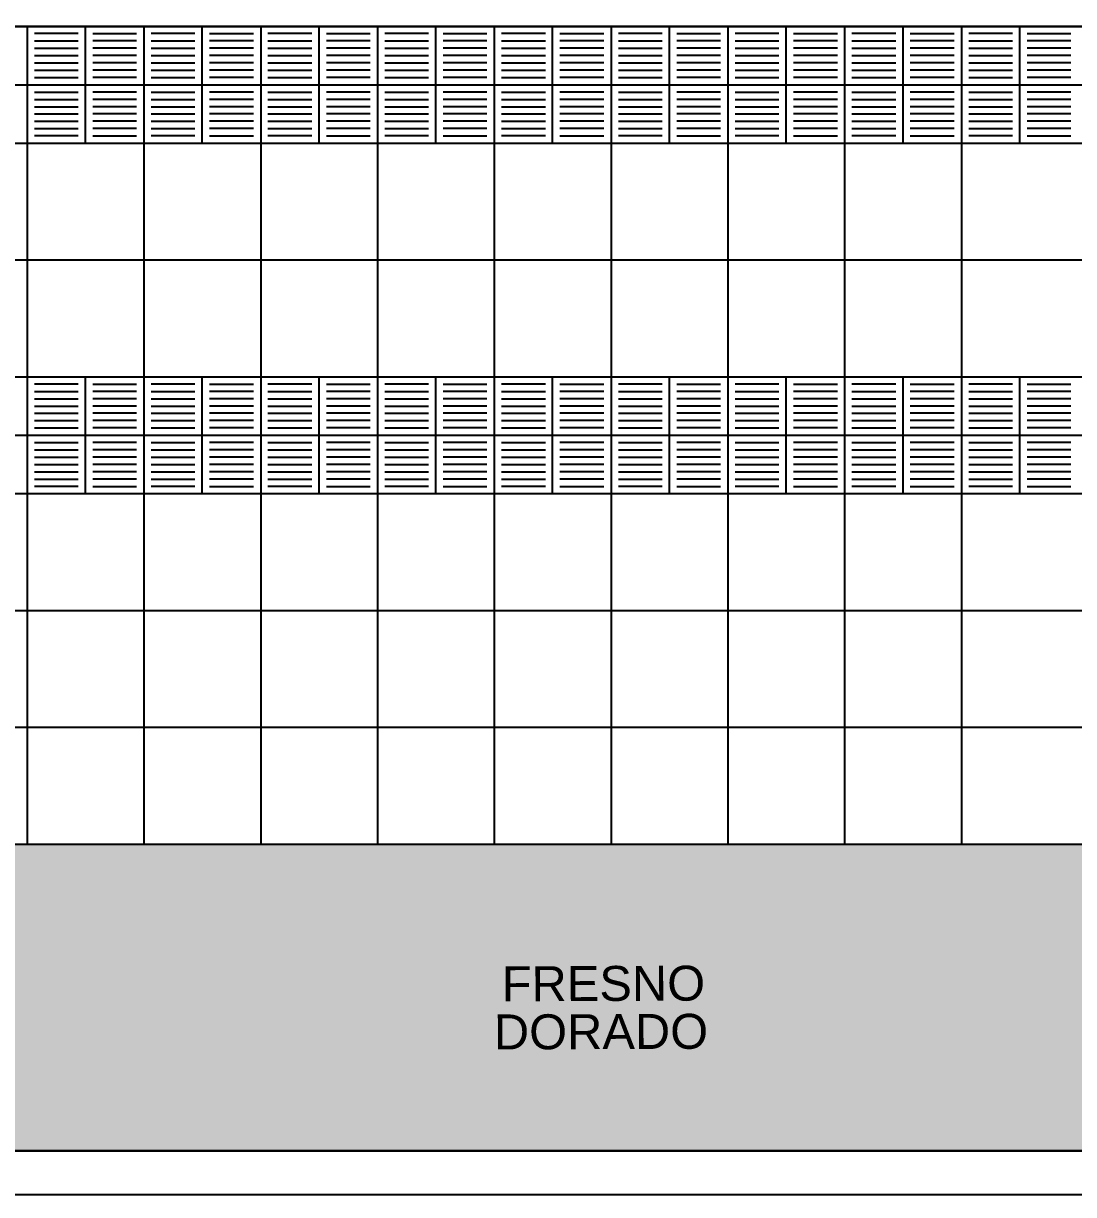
# Model space of a CAD drawing. Header units: inches. Extents: x -309 to 190, y -1585 to -1350.
# Drawn here: x -202.904 to -199.308, y -1423.408 to -1419.398 of the extents above; entities that cross this region are included whole.
import ezdxf

# ---------------------------------------------------------------- set-up
doc = ezdxf.new("R2010")
doc.units = ezdxf.units.IN
doc.header["$MEASUREMENT"] = 0
doc.linetypes.add('CENTER2', pattern=[1.125, 0.75, -0.125, 0.125, -0.125])
doc.linetypes.add('HIDDEN', pattern=[0.375, 0.25, -0.125])
for name, color, linetype in [('10-TEXTO', 9, 'CONTINUOUS'), ('CIEGOS', 9, 'CONTINUOUS'), ('DET', 9, 'CONTINUOUS'), ('lm', 9, 'HIDDEN'), ('NO VIDENTES', 9, 'CONTINUOUS'), ('REVOQUE', 9, 'CONTINUOUS'), ('V2', 9, 'CONTINUOUS')]:
    doc.layers.add(name, color=color, linetype=linetype)
doc.styles.add('ROMANS', font='arial.ttf')

msp = doc.modelspace()

# ---------------------------------------------------------------- hatches: boundary and pattern name
at = {"layer": 'DET'}
h = msp.add_hatch(dxfattribs=at)
h.set_pattern_fill('AR-CONC', color=256, scale=0.04, style=0)
h.set_pattern_definition([(50, (165.60562, -1134.24455), (0.28690407, -0.02510085), [0.03, -0.33]), (355, (165.60562, -1134.24455), (-0.05550053, 0.30087685), [0.024, -0.264]), (100.451444, (165.62953, -1134.24665), (0.23140354, 0.275776), [0.02549608, -0.28045684]), (46.1842, (165.60562, -1134.16455), (0.42689653, -0.0662077), [0.045, -0.495]), (96.63564, (165.6412, -1134.17007), (0.37386478, 0.38964744), [0.03824414, -0.4206855]), (351.18416, (165.6056, -1134.16455), (0.37386478, 0.38964744), [0.036, -0.396]), (21, (165.64562, -1134.18455), (0.23876282, -0.16104756), [0.03, -0.33]), (326, (165.64562, -1134.18455), (0.09732613, 0.29006002), [0.024, -0.264]), (71.451445, (165.66552, -1134.19797), (0.33608895, 0.12901246), [0.02549608, -0.28045684]), (37.5, (165.60562, -1134.24455), (0.004863942, 0.133157542), [0, -0.2608, 0, -0.268, 0, -0.265]), (7.5, (165.60562, -1134.24455), (0.105227815, 0.157764685), [0, -0.1528, 0, -0.2548, 0, -0.101]), (327.5, (165.51642, -1134.24455), (0.213528974, -0.009021949), [0, -0.1, 0, -0.312, 0, -0.414]), (317.5, (165.47642, -1134.24455), (0.23327447, 0.04004199), [0, -0.13, 0, -0.2072, 0, -0.294])])
h.paths.add_polyline_path([(-210.4918, -1422.2082), (-210.4918, -1423.2582), (-183.2918, -1423.2582), (-183.2918, -1422.2082)])

# ---------------------------------------------------------------- linework, layer by layer
at = {"layer": 'CIEGOS'}
for points in [[(-264.4918, -1419.4082), (-172.9718, -1419.4082)], [(-264.6577, -1419.8082), (-172.8062, -1419.8082)], [(-264.9895, -1420.6082), (-172.4742, -1420.6082)], [(-264.9895, -1420.6082), (-172.4742, -1420.6082)], [(-265.1553, -1421.0082), (-172.3084, -1421.0082)], [(-265.1553, -1421.0082), (-172.3084, -1421.0082)]]:
    msp.add_lwpolyline(points, dxfattribs=at)
at = {"layer": 'DET'}
for points in [[(-202.8918, -1419.4082), (-202.8918, -1422.2082)], [(-202.6918, -1419.8082), (-202.6918, -1419.4082)], [(-202.4918, -1419.4082), (-202.4918, -1422.2082)], [(-202.2918, -1419.8082), (-202.2918, -1419.4082)], [(-202.0918, -1419.4082), (-202.0918, -1422.2082)], [(-201.8918, -1419.8082), (-201.8918, -1419.4082)], [(-201.6918, -1419.4082), (-201.6918, -1422.2082)], [(-201.4918, -1419.8082), (-201.4918, -1419.4082)], [(-201.2918, -1419.4082), (-201.2918, -1422.2082)], [(-201.0918, -1419.8082), (-201.0918, -1419.4082)], [(-200.8918, -1419.4082), (-200.8918, -1422.2082)], [(-200.6918, -1419.8082), (-200.6918, -1419.4082)], [(-200.4918, -1419.4082), (-200.4918, -1422.2082)], [(-200.2918, -1419.8082), (-200.2918, -1419.4082)], [(-200.0918, -1419.4082), (-200.0918, -1422.2082)], [(-199.8918, -1419.8082), (-199.8918, -1419.4082)], [(-199.6918, -1419.4082), (-199.6918, -1422.2082)], [(-199.4918, -1419.8082), (-199.4918, -1419.4082)], [(-264.5748, -1419.6082), (-172.889, -1419.6082)], [(-264.8236, -1420.2082), (-172.6405, -1420.2082)], [(-264.8236, -1420.2082), (-172.6405, -1420.2082)], [(-202.6918, -1421.0082), (-202.6918, -1420.6082)], [(-202.2918, -1421.0082), (-202.2918, -1420.6082)], [(-201.8918, -1421.0082), (-201.8918, -1420.6082)], [(-201.4918, -1421.0082), (-201.4918, -1420.6082)], [(-201.0918, -1421.0082), (-201.0918, -1420.6082)], [(-200.6918, -1421.0082), (-200.6918, -1420.6082)], [(-200.2918, -1421.0082), (-200.2918, -1420.6082)], [(-199.8918, -1421.0082), (-199.8918, -1420.6082)], [(-199.4918, -1421.0082), (-199.4918, -1420.6082)], [(-265.0724, -1420.8082), (-172.3914, -1420.8082)], [(-265.0724, -1420.8082), (-172.3914, -1420.8082)], [(-265.3212, -1421.4082), (-172.1425, -1421.4082)], [(-265.3212, -1421.4082), (-172.1425, -1421.4082)], [(-265.4871, -1421.8082), (-171.9766, -1421.8082)], [(-265.4871, -1421.8082), (-171.9766, -1421.8082)], [(-265.653, -1422.2082), (-171.8107, -1422.2082)]]:
    msp.add_lwpolyline(points, dxfattribs=at)
at = {"layer": 'lm', "linetype": 'CENTER2'}
msp.add_line((-265.8046, -1419.4082), (-171.4579, -1419.4082), dxfattribs=at)
msp.add_line((-265.8046, -1419.4082), (-171.4579, -1419.4082), dxfattribs=at)
at = {"layer": 'NO VIDENTES'}
for p, q in [((-202.7168, -1419.4332), (-202.8668, -1419.4332)), ((-202.6668, -1419.4332), (-202.5168, -1419.4332)), ((-202.3168, -1419.4332), (-202.4668, -1419.4332)), ((-202.2668, -1419.4332), (-202.1168, -1419.4332)), ((-201.9168, -1419.4332), (-202.0668, -1419.4332)), ((-201.8668, -1419.4332), (-201.7168, -1419.4332)), ((-201.5168, -1419.4332), (-201.6668, -1419.4332)), ((-201.4668, -1419.4332), (-201.3168, -1419.4332)), ((-201.1168, -1419.4332), (-201.2668, -1419.4332)), ((-201.0668, -1419.4332), (-200.9168, -1419.4332)), ((-200.7168, -1419.4332), (-200.8668, -1419.4332)), ((-200.6668, -1419.4332), (-200.5168, -1419.4332)), ((-200.3168, -1419.4332), (-200.4668, -1419.4332)), ((-200.2668, -1419.4332), (-200.1168, -1419.4332)), ((-199.9168, -1419.4332), (-200.0668, -1419.4332)), ((-199.8668, -1419.4332), (-199.7168, -1419.4332)), ((-199.5168, -1419.4332), (-199.6668, -1419.4332)), ((-199.4668, -1419.4332), (-199.3168, -1419.4332)), ((-202.8668, -1419.4582), (-202.7168, -1419.4582)), ((-202.8668, -1419.4832), (-202.7168, -1419.4832)), ((-202.5168, -1419.4582), (-202.6668, -1419.4582)), ((-202.5168, -1419.4832), (-202.6668, -1419.4832)), ((-202.4668, -1419.4582), (-202.3168, -1419.4582)), ((-202.4668, -1419.4832), (-202.3168, -1419.4832)), ((-202.1168, -1419.4582), (-202.2668, -1419.4582)), ((-202.1168, -1419.4832), (-202.2668, -1419.4832)), ((-202.0668, -1419.4582), (-201.9168, -1419.4582)), ((-202.0668, -1419.4832), (-201.9168, -1419.4832)), ((-201.7168, -1419.4582), (-201.8668, -1419.4582)), ((-201.7168, -1419.4832), (-201.8668, -1419.4832)), ((-201.6668, -1419.4582), (-201.5168, -1419.4582)), ((-201.6668, -1419.4832), (-201.5168, -1419.4832)), ((-201.3168, -1419.4582), (-201.4668, -1419.4582)), ((-201.3168, -1419.4832), (-201.4668, -1419.4832)), ((-201.2668, -1419.4582), (-201.1168, -1419.4582)), ((-201.2668, -1419.4832), (-201.1168, -1419.4832)), ((-200.9168, -1419.4582), (-201.0668, -1419.4582)), ((-200.9168, -1419.4832), (-201.0668, -1419.4832)), ((-200.8668, -1419.4582), (-200.7168, -1419.4582)), ((-200.8668, -1419.4832), (-200.7168, -1419.4832)), ((-200.5168, -1419.4582), (-200.6668, -1419.4582)), ((-200.5168, -1419.4832), (-200.6668, -1419.4832)), ((-200.4668, -1419.4582), (-200.3168, -1419.4582)), ((-200.4668, -1419.4832), (-200.3168, -1419.4832)), ((-200.1168, -1419.4582), (-200.2668, -1419.4582)), ((-200.1168, -1419.4832), (-200.2668, -1419.4832)), ((-200.0668, -1419.4582), (-199.9168, -1419.4582)), ((-200.0668, -1419.4832), (-199.9168, -1419.4832)), ((-199.7168, -1419.4582), (-199.8668, -1419.4582)), ((-199.7168, -1419.4832), (-199.8668, -1419.4832)), ((-199.6668, -1419.4582), (-199.5168, -1419.4582)), ((-199.6668, -1419.4832), (-199.5168, -1419.4832)), ((-199.3168, -1419.4582), (-199.4668, -1419.4582)), ((-199.3168, -1419.4832), (-199.4668, -1419.4832)), ((-202.8668, -1419.5082), (-202.7168, -1419.5082)), ((-202.8668, -1419.5332), (-202.7168, -1419.5332)), ((-202.5168, -1419.5082), (-202.6668, -1419.5082)), ((-202.5168, -1419.5332), (-202.6668, -1419.5332)), ((-202.4668, -1419.5082), (-202.3168, -1419.5082)), ((-202.4668, -1419.5332), (-202.3168, -1419.5332)), ((-202.1168, -1419.5082), (-202.2668, -1419.5082)), ((-202.1168, -1419.5332), (-202.2668, -1419.5332)), ((-202.0668, -1419.5082), (-201.9168, -1419.5082)), ((-202.0668, -1419.5332), (-201.9168, -1419.5332)), ((-201.7168, -1419.5082), (-201.8668, -1419.5082)), ((-201.7168, -1419.5332), (-201.8668, -1419.5332)), ((-201.6668, -1419.5082), (-201.5168, -1419.5082)), ((-201.6668, -1419.5332), (-201.5168, -1419.5332)), ((-201.3168, -1419.5082), (-201.4668, -1419.5082)), ((-201.3168, -1419.5332), (-201.4668, -1419.5332)), ((-201.2668, -1419.5082), (-201.1168, -1419.5082)), ((-201.2668, -1419.5332), (-201.1168, -1419.5332)), ((-200.9168, -1419.5082), (-201.0668, -1419.5082)), ((-200.9168, -1419.5332), (-201.0668, -1419.5332)), ((-200.8668, -1419.5082), (-200.7168, -1419.5082)), ((-200.8668, -1419.5332), (-200.7168, -1419.5332)), ((-200.5168, -1419.5082), (-200.6668, -1419.5082)), ((-200.5168, -1419.5332), (-200.6668, -1419.5332)), ((-200.4668, -1419.5082), (-200.3168, -1419.5082)), ((-200.4668, -1419.5332), (-200.3168, -1419.5332)), ((-200.1168, -1419.5082), (-200.2668, -1419.5082)), ((-200.1168, -1419.5332), (-200.2668, -1419.5332)), ((-200.0668, -1419.5082), (-199.9168, -1419.5082)), ((-200.0668, -1419.5332), (-199.9168, -1419.5332)), ((-199.7168, -1419.5082), (-199.8668, -1419.5082)), ((-199.7168, -1419.5332), (-199.8668, -1419.5332)), ((-199.6668, -1419.5082), (-199.5168, -1419.5082)), ((-199.6668, -1419.5332), (-199.5168, -1419.5332)), ((-199.3168, -1419.5082), (-199.4668, -1419.5082)), ((-199.3168, -1419.5332), (-199.4668, -1419.5332)), ((-202.8668, -1419.5582), (-202.7168, -1419.5582)), ((-202.5168, -1419.5582), (-202.6668, -1419.5582)), ((-202.4668, -1419.5582), (-202.3168, -1419.5582)), ((-202.1168, -1419.5582), (-202.2668, -1419.5582)), ((-202.0668, -1419.5582), (-201.9168, -1419.5582)), ((-201.7168, -1419.5582), (-201.8668, -1419.5582)), ((-201.6668, -1419.5582), (-201.5168, -1419.5582)), ((-201.3168, -1419.5582), (-201.4668, -1419.5582)), ((-201.2668, -1419.5582), (-201.1168, -1419.5582)), ((-200.9168, -1419.5582), (-201.0668, -1419.5582)), ((-200.8668, -1419.5582), (-200.7168, -1419.5582)), ((-200.5168, -1419.5582), (-200.6668, -1419.5582)), ((-200.4668, -1419.5582), (-200.3168, -1419.5582)), ((-200.1168, -1419.5582), (-200.2668, -1419.5582)), ((-200.0668, -1419.5582), (-199.9168, -1419.5582)), ((-199.7168, -1419.5582), (-199.8668, -1419.5582)), ((-199.6668, -1419.5582), (-199.5168, -1419.5582)), ((-199.3168, -1419.5582), (-199.4668, -1419.5582)), ((-202.8668, -1419.5832), (-202.7168, -1419.5832)), ((-202.5168, -1419.5832), (-202.6668, -1419.5832)), ((-202.4668, -1419.5832), (-202.3168, -1419.5832)), ((-202.1168, -1419.5832), (-202.2668, -1419.5832)), ((-202.0668, -1419.5832), (-201.9168, -1419.5832)), ((-201.7168, -1419.5832), (-201.8668, -1419.5832)), ((-201.6668, -1419.5832), (-201.5168, -1419.5832)), ((-201.3168, -1419.5832), (-201.4668, -1419.5832)), ((-201.2668, -1419.5832), (-201.1168, -1419.5832)), ((-200.9168, -1419.5832), (-201.0668, -1419.5832)), ((-200.8668, -1419.5832), (-200.7168, -1419.5832)), ((-200.5168, -1419.5832), (-200.6668, -1419.5832)), ((-200.4668, -1419.5832), (-200.3168, -1419.5832)), ((-200.1168, -1419.5832), (-200.2668, -1419.5832)), ((-200.0668, -1419.5832), (-199.9168, -1419.5832)), ((-199.7168, -1419.5832), (-199.8668, -1419.5832)), ((-199.6668, -1419.5832), (-199.5168, -1419.5832)), ((-199.3168, -1419.5832), (-199.4668, -1419.5832)), ((-202.8668, -1419.6332), (-202.7168, -1419.6332)), ((-202.8668, -1419.6582), (-202.7168, -1419.6582)), ((-202.5168, -1419.6332), (-202.6668, -1419.6332)), ((-202.5168, -1419.6582), (-202.6668, -1419.6582)), ((-202.4668, -1419.6332), (-202.3168, -1419.6332)), ((-202.4668, -1419.6582), (-202.3168, -1419.6582)), ((-202.1168, -1419.6332), (-202.2668, -1419.6332)), ((-202.1168, -1419.6582), (-202.2668, -1419.6582)), ((-202.0668, -1419.6332), (-201.9168, -1419.6332)), ((-202.0668, -1419.6582), (-201.9168, -1419.6582)), ((-201.7168, -1419.6332), (-201.8668, -1419.6332)), ((-201.7168, -1419.6582), (-201.8668, -1419.6582)), ((-201.6668, -1419.6332), (-201.5168, -1419.6332)), ((-201.6668, -1419.6582), (-201.5168, -1419.6582)), ((-201.3168, -1419.6332), (-201.4668, -1419.6332)), ((-201.3168, -1419.6582), (-201.4668, -1419.6582)), ((-201.2668, -1419.6332), (-201.1168, -1419.6332)), ((-201.2668, -1419.6582), (-201.1168, -1419.6582)), ((-200.9168, -1419.6332), (-201.0668, -1419.6332)), ((-200.9168, -1419.6582), (-201.0668, -1419.6582)), ((-200.8668, -1419.6332), (-200.7168, -1419.6332)), ((-200.8668, -1419.6582), (-200.7168, -1419.6582)), ((-200.5168, -1419.6332), (-200.6668, -1419.6332)), ((-200.5168, -1419.6582), (-200.6668, -1419.6582)), ((-200.4668, -1419.6332), (-200.3168, -1419.6332)), ((-200.4668, -1419.6582), (-200.3168, -1419.6582)), ((-200.1168, -1419.6332), (-200.2668, -1419.6332)), ((-200.1168, -1419.6582), (-200.2668, -1419.6582)), ((-200.0668, -1419.6332), (-199.9168, -1419.6332)), ((-200.0668, -1419.6582), (-199.9168, -1419.6582)), ((-199.7168, -1419.6332), (-199.8668, -1419.6332)), ((-199.7168, -1419.6582), (-199.8668, -1419.6582)), ((-199.6668, -1419.6332), (-199.5168, -1419.6332)), ((-199.6668, -1419.6582), (-199.5168, -1419.6582)), ((-199.3168, -1419.6332), (-199.4668, -1419.6332)), ((-199.3168, -1419.6582), (-199.4668, -1419.6582)), ((-202.8668, -1419.6832), (-202.7168, -1419.6832)), ((-202.5168, -1419.6832), (-202.6668, -1419.6832)), ((-202.4668, -1419.6832), (-202.3168, -1419.6832)), ((-202.1168, -1419.6832), (-202.2668, -1419.6832)), ((-202.0668, -1419.6832), (-201.9168, -1419.6832)), ((-201.7168, -1419.6832), (-201.8668, -1419.6832)), ((-201.6668, -1419.6832), (-201.5168, -1419.6832)), ((-201.3168, -1419.6832), (-201.4668, -1419.6832)), ((-201.2668, -1419.6832), (-201.1168, -1419.6832)), ((-200.9168, -1419.6832), (-201.0668, -1419.6832)), ((-200.8668, -1419.6832), (-200.7168, -1419.6832)), ((-200.5168, -1419.6832), (-200.6668, -1419.6832)), ((-200.4668, -1419.6832), (-200.3168, -1419.6832)), ((-200.1168, -1419.6832), (-200.2668, -1419.6832)), ((-200.0668, -1419.6832), (-199.9168, -1419.6832)), ((-199.7168, -1419.6832), (-199.8668, -1419.6832)), ((-199.6668, -1419.6832), (-199.5168, -1419.6832)), ((-199.3168, -1419.6832), (-199.4668, -1419.6832)), ((-202.8668, -1419.7082), (-202.7168, -1419.7082)), ((-202.8668, -1419.7332), (-202.7168, -1419.7332)), ((-202.5168, -1419.7082), (-202.6668, -1419.7082)), ((-202.5168, -1419.7332), (-202.6668, -1419.7332)), ((-202.4668, -1419.7082), (-202.3168, -1419.7082)), ((-202.4668, -1419.7332), (-202.3168, -1419.7332)), ((-202.1168, -1419.7082), (-202.2668, -1419.7082)), ((-202.1168, -1419.7332), (-202.2668, -1419.7332)), ((-202.0668, -1419.7082), (-201.9168, -1419.7082)), ((-202.0668, -1419.7332), (-201.9168, -1419.7332)), ((-201.7168, -1419.7082), (-201.8668, -1419.7082)), ((-201.7168, -1419.7332), (-201.8668, -1419.7332)), ((-201.6668, -1419.7082), (-201.5168, -1419.7082)), ((-201.6668, -1419.7332), (-201.5168, -1419.7332)), ((-201.3168, -1419.7082), (-201.4668, -1419.7082)), ((-201.3168, -1419.7332), (-201.4668, -1419.7332)), ((-201.2668, -1419.7082), (-201.1168, -1419.7082)), ((-201.2668, -1419.7332), (-201.1168, -1419.7332)), ((-200.9168, -1419.7082), (-201.0668, -1419.7082)), ((-200.9168, -1419.7332), (-201.0668, -1419.7332)), ((-200.8668, -1419.7082), (-200.7168, -1419.7082)), ((-200.8668, -1419.7332), (-200.7168, -1419.7332)), ((-200.5168, -1419.7082), (-200.6668, -1419.7082)), ((-200.5168, -1419.7332), (-200.6668, -1419.7332)), ((-200.4668, -1419.7082), (-200.3168, -1419.7082)), ((-200.4668, -1419.7332), (-200.3168, -1419.7332)), ((-200.1168, -1419.7082), (-200.2668, -1419.7082)), ((-200.1168, -1419.7332), (-200.2668, -1419.7332)), ((-200.0668, -1419.7082), (-199.9168, -1419.7082)), ((-200.0668, -1419.7332), (-199.9168, -1419.7332)), ((-199.7168, -1419.7082), (-199.8668, -1419.7082)), ((-199.7168, -1419.7332), (-199.8668, -1419.7332)), ((-199.6668, -1419.7082), (-199.5168, -1419.7082)), ((-199.6668, -1419.7332), (-199.5168, -1419.7332)), ((-199.3168, -1419.7082), (-199.4668, -1419.7082)), ((-199.3168, -1419.7332), (-199.4668, -1419.7332)), ((-202.8668, -1419.7582), (-202.7168, -1419.7582)), ((-202.5168, -1419.7582), (-202.6668, -1419.7582)), ((-202.4668, -1419.7582), (-202.3168, -1419.7582)), ((-202.1168, -1419.7582), (-202.2668, -1419.7582)), ((-202.0668, -1419.7582), (-201.9168, -1419.7582)), ((-201.7168, -1419.7582), (-201.8668, -1419.7582)), ((-201.6668, -1419.7582), (-201.5168, -1419.7582)), ((-201.3168, -1419.7582), (-201.4668, -1419.7582)), ((-201.2668, -1419.7582), (-201.1168, -1419.7582)), ((-200.9168, -1419.7582), (-201.0668, -1419.7582)), ((-200.8668, -1419.7582), (-200.7168, -1419.7582)), ((-200.5168, -1419.7582), (-200.6668, -1419.7582)), ((-200.4668, -1419.7582), (-200.3168, -1419.7582)), ((-200.1168, -1419.7582), (-200.2668, -1419.7582)), ((-200.0668, -1419.7582), (-199.9168, -1419.7582)), ((-199.7168, -1419.7582), (-199.8668, -1419.7582)), ((-199.6668, -1419.7582), (-199.5168, -1419.7582)), ((-199.3168, -1419.7582), (-199.4668, -1419.7582)), ((-202.7168, -1419.7832), (-202.8668, -1419.7832)), ((-202.6668, -1419.7832), (-202.5168, -1419.7832)), ((-202.3168, -1419.7832), (-202.4668, -1419.7832)), ((-202.2668, -1419.7832), (-202.1168, -1419.7832)), ((-201.9168, -1419.7832), (-202.0668, -1419.7832)), ((-201.8668, -1419.7832), (-201.7168, -1419.7832)), ((-201.5168, -1419.7832), (-201.6668, -1419.7832)), ((-201.4668, -1419.7832), (-201.3168, -1419.7832)), ((-201.1168, -1419.7832), (-201.2668, -1419.7832)), ((-201.0668, -1419.7832), (-200.9168, -1419.7832)), ((-200.7168, -1419.7832), (-200.8668, -1419.7832)), ((-200.6668, -1419.7832), (-200.5168, -1419.7832)), ((-200.3168, -1419.7832), (-200.4668, -1419.7832)), ((-200.2668, -1419.7832), (-200.1168, -1419.7832)), ((-199.9168, -1419.7832), (-200.0668, -1419.7832)), ((-199.8668, -1419.7832), (-199.7168, -1419.7832)), ((-199.5168, -1419.7832), (-199.6668, -1419.7832)), ((-199.4668, -1419.7832), (-199.3168, -1419.7832)), ((-202.7168, -1420.6332), (-202.8668, -1420.6332)), ((-202.8668, -1420.6582), (-202.7168, -1420.6582)), ((-202.6668, -1420.6332), (-202.5168, -1420.6332)), ((-202.5168, -1420.6582), (-202.6668, -1420.6582)), ((-202.3168, -1420.6332), (-202.4668, -1420.6332)), ((-202.4668, -1420.6582), (-202.3168, -1420.6582)), ((-202.2668, -1420.6332), (-202.1168, -1420.6332)), ((-202.1168, -1420.6582), (-202.2668, -1420.6582)), ((-201.9168, -1420.6332), (-202.0668, -1420.6332)), ((-202.0668, -1420.6582), (-201.9168, -1420.6582)), ((-201.8668, -1420.6332), (-201.7168, -1420.6332)), ((-201.7168, -1420.6582), (-201.8668, -1420.6582)), ((-201.5168, -1420.6332), (-201.6668, -1420.6332)), ((-201.6668, -1420.6582), (-201.5168, -1420.6582)), ((-201.4668, -1420.6332), (-201.3168, -1420.6332)), ((-201.3168, -1420.6582), (-201.4668, -1420.6582)), ((-201.1168, -1420.6332), (-201.2668, -1420.6332)), ((-201.2668, -1420.6582), (-201.1168, -1420.6582)), ((-201.0668, -1420.6332), (-200.9168, -1420.6332)), ((-200.9168, -1420.6582), (-201.0668, -1420.6582)), ((-200.7168, -1420.6332), (-200.8668, -1420.6332)), ((-200.8668, -1420.6582), (-200.7168, -1420.6582)), ((-200.6668, -1420.6332), (-200.5168, -1420.6332)), ((-200.5168, -1420.6582), (-200.6668, -1420.6582)), ((-200.3168, -1420.6332), (-200.4668, -1420.6332)), ((-200.4668, -1420.6582), (-200.3168, -1420.6582)), ((-200.2668, -1420.6332), (-200.1168, -1420.6332)), ((-200.1168, -1420.6582), (-200.2668, -1420.6582)), ((-199.9168, -1420.6332), (-200.0668, -1420.6332)), ((-200.0668, -1420.6582), (-199.9168, -1420.6582)), ((-199.8668, -1420.6332), (-199.7168, -1420.6332)), ((-199.7168, -1420.6582), (-199.8668, -1420.6582)), ((-199.5168, -1420.6332), (-199.6668, -1420.6332)), ((-199.6668, -1420.6582), (-199.5168, -1420.6582)), ((-199.4668, -1420.6332), (-199.3168, -1420.6332)), ((-199.3168, -1420.6582), (-199.4668, -1420.6582)), ((-202.8668, -1420.6832), (-202.7168, -1420.6832)), ((-202.5168, -1420.6832), (-202.6668, -1420.6832)), ((-202.4668, -1420.6832), (-202.3168, -1420.6832)), ((-202.1168, -1420.6832), (-202.2668, -1420.6832)), ((-202.0668, -1420.6832), (-201.9168, -1420.6832)), ((-201.7168, -1420.6832), (-201.8668, -1420.6832)), ((-201.6668, -1420.6832), (-201.5168, -1420.6832)), ((-201.3168, -1420.6832), (-201.4668, -1420.6832)), ((-201.2668, -1420.6832), (-201.1168, -1420.6832)), ((-200.9168, -1420.6832), (-201.0668, -1420.6832)), ((-200.8668, -1420.6832), (-200.7168, -1420.6832)), ((-200.5168, -1420.6832), (-200.6668, -1420.6832)), ((-200.4668, -1420.6832), (-200.3168, -1420.6832)), ((-200.1168, -1420.6832), (-200.2668, -1420.6832)), ((-200.0668, -1420.6832), (-199.9168, -1420.6832)), ((-199.7168, -1420.6832), (-199.8668, -1420.6832)), ((-199.6668, -1420.6832), (-199.5168, -1420.6832)), ((-199.3168, -1420.6832), (-199.4668, -1420.6832)), ((-202.8668, -1420.7082), (-202.7168, -1420.7082)), ((-202.8668, -1420.7332), (-202.7168, -1420.7332)), ((-202.5168, -1420.7082), (-202.6668, -1420.7082)), ((-202.5168, -1420.7332), (-202.6668, -1420.7332)), ((-202.4668, -1420.7082), (-202.3168, -1420.7082)), ((-202.4668, -1420.7332), (-202.3168, -1420.7332)), ((-202.1168, -1420.7082), (-202.2668, -1420.7082)), ((-202.1168, -1420.7332), (-202.2668, -1420.7332)), ((-202.0668, -1420.7082), (-201.9168, -1420.7082)), ((-202.0668, -1420.7332), (-201.9168, -1420.7332)), ((-201.7168, -1420.7082), (-201.8668, -1420.7082)), ((-201.7168, -1420.7332), (-201.8668, -1420.7332)), ((-201.6668, -1420.7082), (-201.5168, -1420.7082)), ((-201.6668, -1420.7332), (-201.5168, -1420.7332)), ((-201.3168, -1420.7082), (-201.4668, -1420.7082)), ((-201.3168, -1420.7332), (-201.4668, -1420.7332)), ((-201.2668, -1420.7082), (-201.1168, -1420.7082)), ((-201.2668, -1420.7332), (-201.1168, -1420.7332)), ((-200.9168, -1420.7082), (-201.0668, -1420.7082)), ((-200.9168, -1420.7332), (-201.0668, -1420.7332)), ((-200.8668, -1420.7082), (-200.7168, -1420.7082)), ((-200.8668, -1420.7332), (-200.7168, -1420.7332)), ((-200.5168, -1420.7082), (-200.6668, -1420.7082)), ((-200.5168, -1420.7332), (-200.6668, -1420.7332)), ((-200.4668, -1420.7082), (-200.3168, -1420.7082)), ((-200.4668, -1420.7332), (-200.3168, -1420.7332)), ((-200.1168, -1420.7082), (-200.2668, -1420.7082)), ((-200.1168, -1420.7332), (-200.2668, -1420.7332)), ((-200.0668, -1420.7082), (-199.9168, -1420.7082)), ((-200.0668, -1420.7332), (-199.9168, -1420.7332)), ((-199.7168, -1420.7082), (-199.8668, -1420.7082)), ((-199.7168, -1420.7332), (-199.8668, -1420.7332)), ((-199.6668, -1420.7082), (-199.5168, -1420.7082)), ((-199.6668, -1420.7332), (-199.5168, -1420.7332)), ((-199.3168, -1420.7082), (-199.4668, -1420.7082)), ((-199.3168, -1420.7332), (-199.4668, -1420.7332)), ((-202.8668, -1420.7582), (-202.7168, -1420.7582)), ((-202.5168, -1420.7582), (-202.6668, -1420.7582)), ((-202.4668, -1420.7582), (-202.3168, -1420.7582)), ((-202.1168, -1420.7582), (-202.2668, -1420.7582)), ((-202.0668, -1420.7582), (-201.9168, -1420.7582)), ((-201.7168, -1420.7582), (-201.8668, -1420.7582)), ((-201.6668, -1420.7582), (-201.5168, -1420.7582)), ((-201.3168, -1420.7582), (-201.4668, -1420.7582)), ((-201.2668, -1420.7582), (-201.1168, -1420.7582)), ((-200.9168, -1420.7582), (-201.0668, -1420.7582)), ((-200.8668, -1420.7582), (-200.7168, -1420.7582)), ((-200.5168, -1420.7582), (-200.6668, -1420.7582)), ((-200.4668, -1420.7582), (-200.3168, -1420.7582)), ((-200.1168, -1420.7582), (-200.2668, -1420.7582)), ((-200.0668, -1420.7582), (-199.9168, -1420.7582)), ((-199.7168, -1420.7582), (-199.8668, -1420.7582)), ((-199.6668, -1420.7582), (-199.5168, -1420.7582)), ((-199.3168, -1420.7582), (-199.4668, -1420.7582)), ((-202.8668, -1420.7832), (-202.7168, -1420.7832)), ((-202.5168, -1420.7832), (-202.6668, -1420.7832)), ((-202.4668, -1420.7832), (-202.3168, -1420.7832)), ((-202.1168, -1420.7832), (-202.2668, -1420.7832)), ((-202.0668, -1420.7832), (-201.9168, -1420.7832)), ((-201.7168, -1420.7832), (-201.8668, -1420.7832)), ((-201.6668, -1420.7832), (-201.5168, -1420.7832)), ((-201.3168, -1420.7832), (-201.4668, -1420.7832)), ((-201.2668, -1420.7832), (-201.1168, -1420.7832)), ((-200.9168, -1420.7832), (-201.0668, -1420.7832)), ((-200.8668, -1420.7832), (-200.7168, -1420.7832)), ((-200.5168, -1420.7832), (-200.6668, -1420.7832)), ((-200.4668, -1420.7832), (-200.3168, -1420.7832)), ((-200.1168, -1420.7832), (-200.2668, -1420.7832)), ((-200.0668, -1420.7832), (-199.9168, -1420.7832)), ((-199.7168, -1420.7832), (-199.8668, -1420.7832)), ((-199.6668, -1420.7832), (-199.5168, -1420.7832)), ((-199.3168, -1420.7832), (-199.4668, -1420.7832)), ((-202.8668, -1420.8332), (-202.7168, -1420.8332)), ((-202.8668, -1420.8582), (-202.7168, -1420.8582)), ((-202.5168, -1420.8332), (-202.6668, -1420.8332)), ((-202.5168, -1420.8582), (-202.6668, -1420.8582)), ((-202.4668, -1420.8332), (-202.3168, -1420.8332)), ((-202.4668, -1420.8582), (-202.3168, -1420.8582)), ((-202.1168, -1420.8332), (-202.2668, -1420.8332)), ((-202.1168, -1420.8582), (-202.2668, -1420.8582)), ((-202.0668, -1420.8332), (-201.9168, -1420.8332)), ((-202.0668, -1420.8582), (-201.9168, -1420.8582)), ((-201.7168, -1420.8332), (-201.8668, -1420.8332)), ((-201.7168, -1420.8582), (-201.8668, -1420.8582)), ((-201.6668, -1420.8332), (-201.5168, -1420.8332)), ((-201.6668, -1420.8582), (-201.5168, -1420.8582)), ((-201.3168, -1420.8332), (-201.4668, -1420.8332)), ((-201.3168, -1420.8582), (-201.4668, -1420.8582)), ((-201.2668, -1420.8332), (-201.1168, -1420.8332)), ((-201.2668, -1420.8582), (-201.1168, -1420.8582)), ((-200.9168, -1420.8332), (-201.0668, -1420.8332)), ((-200.9168, -1420.8582), (-201.0668, -1420.8582)), ((-200.8668, -1420.8332), (-200.7168, -1420.8332)), ((-200.8668, -1420.8582), (-200.7168, -1420.8582)), ((-200.5168, -1420.8332), (-200.6668, -1420.8332)), ((-200.5168, -1420.8582), (-200.6668, -1420.8582)), ((-200.4668, -1420.8332), (-200.3168, -1420.8332)), ((-200.4668, -1420.8582), (-200.3168, -1420.8582)), ((-200.1168, -1420.8332), (-200.2668, -1420.8332)), ((-200.1168, -1420.8582), (-200.2668, -1420.8582)), ((-200.0668, -1420.8332), (-199.9168, -1420.8332)), ((-200.0668, -1420.8582), (-199.9168, -1420.8582)), ((-199.7168, -1420.8332), (-199.8668, -1420.8332)), ((-199.7168, -1420.8582), (-199.8668, -1420.8582)), ((-199.6668, -1420.8332), (-199.5168, -1420.8332)), ((-199.6668, -1420.8582), (-199.5168, -1420.8582)), ((-199.3168, -1420.8332), (-199.4668, -1420.8332)), ((-199.3168, -1420.8582), (-199.4668, -1420.8582)), ((-202.8668, -1420.8832), (-202.7168, -1420.8832)), ((-202.5168, -1420.8832), (-202.6668, -1420.8832)), ((-202.4668, -1420.8832), (-202.3168, -1420.8832)), ((-202.1168, -1420.8832), (-202.2668, -1420.8832)), ((-202.0668, -1420.8832), (-201.9168, -1420.8832)), ((-201.7168, -1420.8832), (-201.8668, -1420.8832)), ((-201.6668, -1420.8832), (-201.5168, -1420.8832)), ((-201.3168, -1420.8832), (-201.4668, -1420.8832)), ((-201.2668, -1420.8832), (-201.1168, -1420.8832)), ((-200.9168, -1420.8832), (-201.0668, -1420.8832)), ((-200.8668, -1420.8832), (-200.7168, -1420.8832)), ((-200.5168, -1420.8832), (-200.6668, -1420.8832)), ((-200.4668, -1420.8832), (-200.3168, -1420.8832)), ((-200.1168, -1420.8832), (-200.2668, -1420.8832)), ((-200.0668, -1420.8832), (-199.9168, -1420.8832)), ((-199.7168, -1420.8832), (-199.8668, -1420.8832)), ((-199.6668, -1420.8832), (-199.5168, -1420.8832)), ((-199.3168, -1420.8832), (-199.4668, -1420.8832)), ((-202.8668, -1420.9082), (-202.7168, -1420.9082)), ((-202.8668, -1420.9332), (-202.7168, -1420.9332)), ((-202.5168, -1420.9082), (-202.6668, -1420.9082)), ((-202.5168, -1420.9332), (-202.6668, -1420.9332)), ((-202.4668, -1420.9082), (-202.3168, -1420.9082)), ((-202.4668, -1420.9332), (-202.3168, -1420.9332)), ((-202.1168, -1420.9082), (-202.2668, -1420.9082)), ((-202.1168, -1420.9332), (-202.2668, -1420.9332)), ((-202.0668, -1420.9082), (-201.9168, -1420.9082)), ((-202.0668, -1420.9332), (-201.9168, -1420.9332)), ((-201.7168, -1420.9082), (-201.8668, -1420.9082)), ((-201.7168, -1420.9332), (-201.8668, -1420.9332)), ((-201.6668, -1420.9082), (-201.5168, -1420.9082)), ((-201.6668, -1420.9332), (-201.5168, -1420.9332)), ((-201.3168, -1420.9082), (-201.4668, -1420.9082)), ((-201.3168, -1420.9332), (-201.4668, -1420.9332)), ((-201.2668, -1420.9082), (-201.1168, -1420.9082)), ((-201.2668, -1420.9332), (-201.1168, -1420.9332)), ((-200.9168, -1420.9082), (-201.0668, -1420.9082)), ((-200.9168, -1420.9332), (-201.0668, -1420.9332)), ((-200.8668, -1420.9082), (-200.7168, -1420.9082)), ((-200.8668, -1420.9332), (-200.7168, -1420.9332)), ((-200.5168, -1420.9082), (-200.6668, -1420.9082)), ((-200.5168, -1420.9332), (-200.6668, -1420.9332)), ((-200.4668, -1420.9082), (-200.3168, -1420.9082)), ((-200.4668, -1420.9332), (-200.3168, -1420.9332)), ((-200.1168, -1420.9082), (-200.2668, -1420.9082)), ((-200.1168, -1420.9332), (-200.2668, -1420.9332)), ((-200.0668, -1420.9082), (-199.9168, -1420.9082)), ((-200.0668, -1420.9332), (-199.9168, -1420.9332)), ((-199.7168, -1420.9082), (-199.8668, -1420.9082)), ((-199.7168, -1420.9332), (-199.8668, -1420.9332)), ((-199.6668, -1420.9082), (-199.5168, -1420.9082)), ((-199.6668, -1420.9332), (-199.5168, -1420.9332)), ((-199.3168, -1420.9082), (-199.4668, -1420.9082)), ((-199.3168, -1420.9332), (-199.4668, -1420.9332)), ((-202.8668, -1420.9582), (-202.7168, -1420.9582)), ((-202.5168, -1420.9582), (-202.6668, -1420.9582)), ((-202.4668, -1420.9582), (-202.3168, -1420.9582)), ((-202.1168, -1420.9582), (-202.2668, -1420.9582)), ((-202.0668, -1420.9582), (-201.9168, -1420.9582)), ((-201.7168, -1420.9582), (-201.8668, -1420.9582)), ((-201.6668, -1420.9582), (-201.5168, -1420.9582)), ((-201.3168, -1420.9582), (-201.4668, -1420.9582)), ((-201.2668, -1420.9582), (-201.1168, -1420.9582)), ((-200.9168, -1420.9582), (-201.0668, -1420.9582)), ((-200.8668, -1420.9582), (-200.7168, -1420.9582)), ((-200.5168, -1420.9582), (-200.6668, -1420.9582)), ((-200.4668, -1420.9582), (-200.3168, -1420.9582)), ((-200.1168, -1420.9582), (-200.2668, -1420.9582)), ((-200.0668, -1420.9582), (-199.9168, -1420.9582)), ((-199.7168, -1420.9582), (-199.8668, -1420.9582)), ((-199.6668, -1420.9582), (-199.5168, -1420.9582)), ((-199.3168, -1420.9582), (-199.4668, -1420.9582)), ((-202.7168, -1420.9832), (-202.8668, -1420.9832)), ((-202.6668, -1420.9832), (-202.5168, -1420.9832)), ((-202.3168, -1420.9832), (-202.4668, -1420.9832)), ((-202.2668, -1420.9832), (-202.1168, -1420.9832)), ((-201.9168, -1420.9832), (-202.0668, -1420.9832)), ((-201.8668, -1420.9832), (-201.7168, -1420.9832)), ((-201.5168, -1420.9832), (-201.6668, -1420.9832)), ((-201.4668, -1420.9832), (-201.3168, -1420.9832)), ((-201.1168, -1420.9832), (-201.2668, -1420.9832)), ((-201.0668, -1420.9832), (-200.9168, -1420.9832)), ((-200.7168, -1420.9832), (-200.8668, -1420.9832)), ((-200.6668, -1420.9832), (-200.5168, -1420.9832)), ((-200.3168, -1420.9832), (-200.4668, -1420.9832)), ((-200.2668, -1420.9832), (-200.1168, -1420.9832)), ((-199.9168, -1420.9832), (-200.0668, -1420.9832)), ((-199.8668, -1420.9832), (-199.7168, -1420.9832)), ((-199.5168, -1420.9832), (-199.6668, -1420.9832)), ((-199.4668, -1420.9832), (-199.3168, -1420.9832))]:
    msp.add_line(p, q, dxfattribs=at)
at = {"layer": 'REVOQUE'}
msp.add_lwpolyline([(-184.1918, -1418.1482), (-184.1918, -1419.4082), (-206.6018, -1419.4082)], dxfattribs=at)
at = {"layer": 'V2'}
for points in [[(-272.7318, -1415.4082, 0.414214), (-264.7318, -1423.4082), (-172.7318, -1423.4082, 0.414214), (-164.7318, -1415.4082), (-164.7318, -1390.4819, 0.330583), (-171.8369, -1380.9101), (-202.5175, -1371.6307, 0.073558), (-204.8335, -1371.2882), (-264.7318, -1371.2882, 0.414214), (-272.7318, -1379.2882)], [(-272.5818, -1415.4082, 0.414214), (-264.7318, -1423.2582), (-172.7318, -1423.2582, 0.414214), (-164.8818, -1415.4082), (-164.8818, -1390.4819, 0.330583), (-171.8803, -1381.0537), (-202.5609, -1371.7743, 0.073558), (-204.8335, -1371.4382), (-264.7318, -1371.4382, 0.414214), (-272.5818, -1379.2882)]]:
    msp.add_lwpolyline(points, format="xyb", close=True, dxfattribs=at)
msp.add_lwpolyline([(-210.4918, -1422.2082), (-183.2918, -1422.2082), (-183.2918, -1423.2582), (-210.4918, -1423.2582)], close=True, dxfattribs=at)

# ---------------------------------------------------------------- texts
at = {"layer": '10-TEXTO', "style": 'ROMANS'}
for s, p in [('FRESNO', (-201.2661, -1422.7464)), ('DORADO', (-201.2929, -1422.9113))]:
    msp.add_text(s, height=0.1197, rotation=0.191, dxfattribs=at).set_placement(p)

doc.saveas('drawing.dxf')
